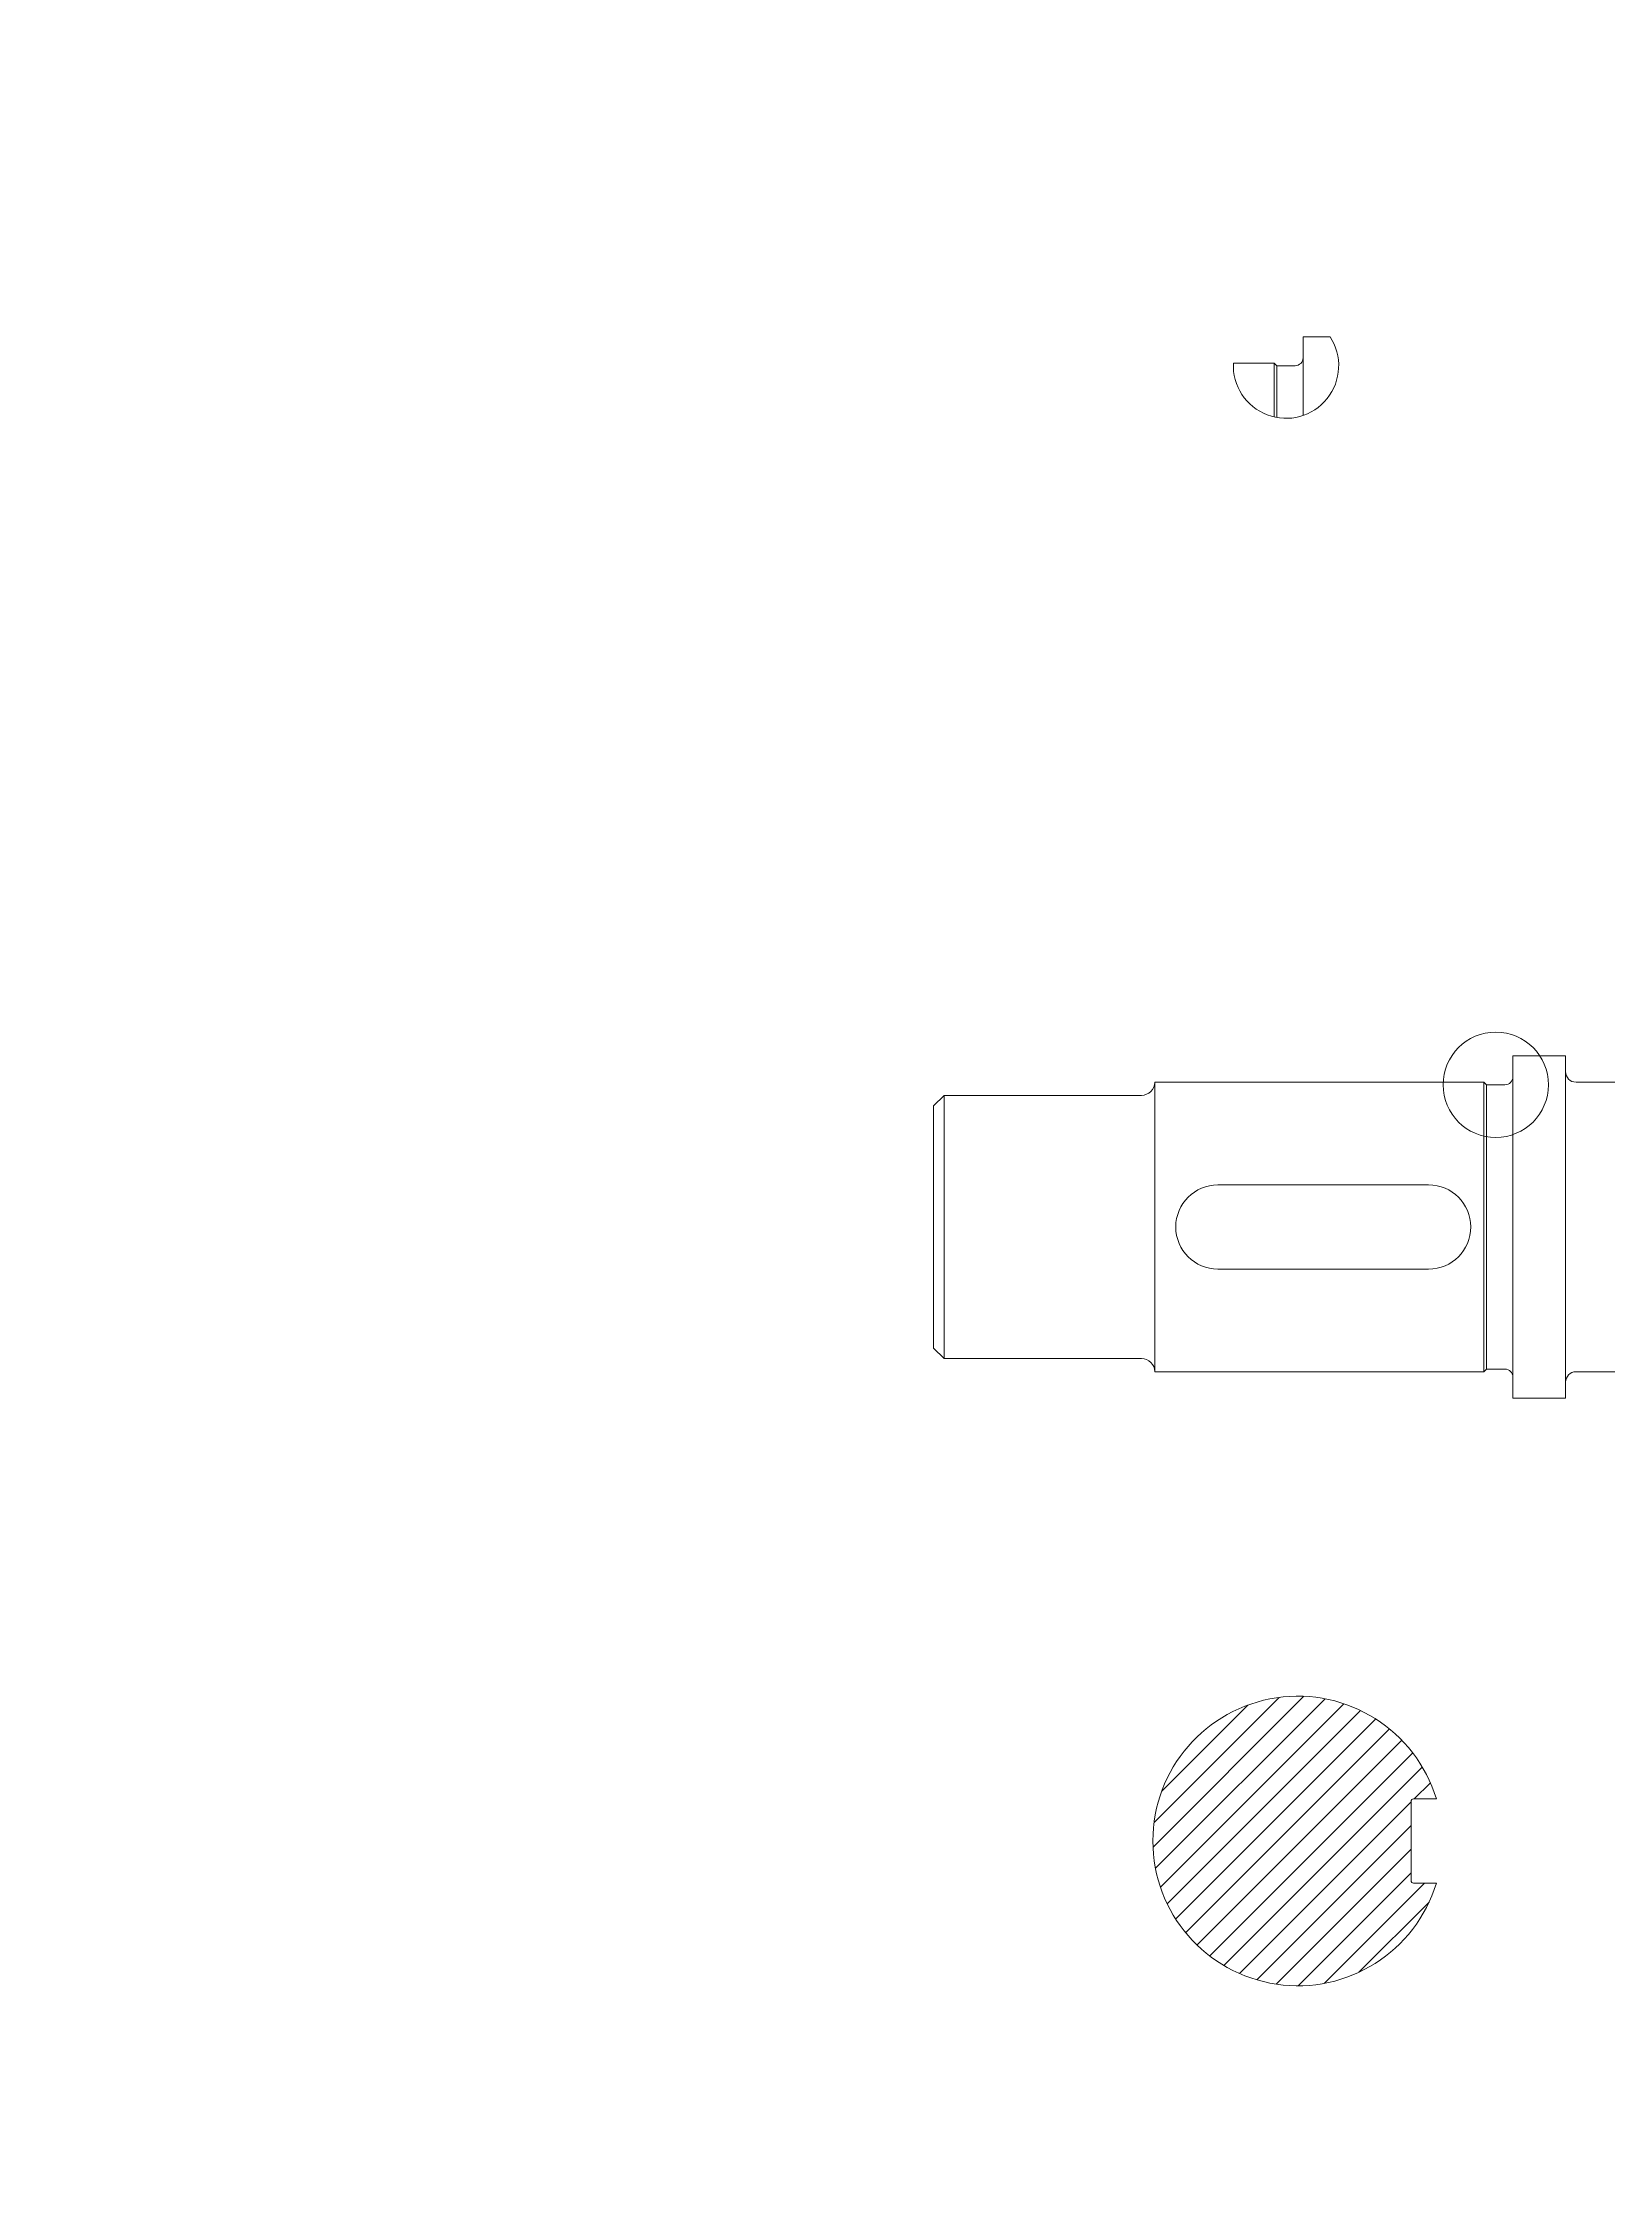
# Model space of a CAD drawing. Header units: millimetres. Extents: x 0 to 589, y 0 to 407.
# Drawn here: x 0 to 297, y 0 to 406.9 of the extents above; entities that cross this region are included whole.
import ezdxf
from ezdxf import colors
from ezdxf.entities.mleader import LeaderData, LeaderLine
from ezdxf.math import Vec2, Vec3

# ---------------------------------------------------------------- set-up
doc = ezdxf.new("R2010")
doc.units = ezdxf.units.MM
for name, color, linetype, lineweight in [('contorno', 5, 'Continuous', 20), ('cotas', 7, 'Continuous', 5), ('hachura', 252, 'Continuous', 13)]:
    doc.layers.add(name, color=color, linetype=linetype, lineweight=lineweight)
doc.styles.get("Standard").update_dxf_attribs({"font": 'arial.ttf'})

msp = doc.modelspace()

# ---------------------------------------------------------------- hatches: boundary and pattern name
at = {"layer": 'hachura'}
h = msp.add_hatch(dxfattribs=at)
h.set_pattern_fill('ANSI31', color=256)
h.set_pattern_definition([(45, (-3374.5707, -746.2346), (-2.245064, 2.245064), [])])
h.paths.add_polyline_path([(238.24, 92.86, 0.414214), (210.74, 65.36), (238.24, 65.36)])
h.paths.add_polyline_path([(238.24, 92.86), (238.24, 65.36), (259.74, 65.36), (259.74, 72.86, -0.414214), (260.24, 73.36), (264.55, 73.36, 0.330174)])
h.paths.add_polyline_path([(264.55, 57.36), (260.24, 57.36, -0.414214), (259.74, 57.86), (259.74, 65.36), (238.24, 65.36), (238.24, 37.86, 0.330174)])
h.paths.add_polyline_path([(238.24, 65.36), (210.74, 65.36, 0.414214), (238.24, 37.86)])

# ---------------------------------------------------------------- linework, layer by layer
at = {"layer": 'contorno'}
for p, q in [((239.26, 336.08), (239.26, 351.04)), ((239.26, 351.04), (244.36, 351.04)), ((226.02, 346.04), (233.76, 346.04)), ((233.76, 346.04), (234.26, 345.54)), ((233.76, 346.04), (233.76, 335.8)), ((234.26, 335.69), (234.26, 345.54)), ((234.26, 345.54), (237.76, 345.54)), ((279.08, 181.97), (279.08, 214.47)), ((279.08, 214.47), (289.08, 214.47)), ((289.08, 181.97), (289.08, 214.47)), ((211.08, 209.47), (211.08, 209.47)), ((211.08, 209.47), (273.58, 209.47)), ((211.08, 209.47), (211.08, 181.97)), ((273.58, 209.47), (274.08, 208.97)), ((273.58, 209.47), (273.58, 181.97)), ((274.08, 181.97), (274.08, 208.97)), ((274.08, 208.97), (277.58, 208.97)), ((291.08, 209.47), (414.08, 209.47)), ((171.08, 206.97), (169.08, 204.97)), ((169.08, 181.97), (169.08, 204.97)), ((171.08, 206.97), (208.58, 206.97)), ((171.08, 206.97), (171.08, 181.97)), ((223.08, 189.97), (263.08, 189.97)), ((169.08, 181.97), (169.08, 158.97)), ((171.08, 156.97), (171.08, 181.97)), ((211.08, 154.47), (211.08, 181.97)), ((273.58, 154.47), (273.58, 181.97)), ((274.08, 181.97), (274.08, 154.97)), ((279.08, 181.97), (279.08, 149.47)), ((289.08, 181.97), (289.08, 149.47)), ((223.08, 173.97), (263.08, 173.97)), ((171.08, 156.97), (169.08, 158.97)), ((171.08, 156.97), (208.58, 156.97)), ((273.58, 154.47), (274.08, 154.97)), ((274.08, 154.97), (277.58, 154.97)), ((211.08, 154.47), (211.08, 154.47)), ((211.08, 154.47), (273.58, 154.47)), ((291.08, 154.47), (414.08, 154.47)), ((279.08, 149.47), (289.08, 149.47)), ((260.24, 73.36), (264.55, 73.36)), ((259.74, 57.86), (259.74, 72.86)), ((260.24, 57.36), (264.55, 57.36))]:
    msp.add_line(p, q, dxfattribs=at)
for centre, radius, start, end in [((237.76, 347.04), 1.5, 270, 0), ((208.58, 209.47), 2.5, 270, 0), ((277.58, 210.47), 1.5, 270, 0), ((291.08, 211.47), 2, 180, 270), ((223.08, 181.97), 8, 90, 270), ((263.08, 181.97), 8, 270, 90), ((208.58, 154.47), 2.5, 0, 90), ((277.58, 153.47), 1.5, 0, 90), ((291.08, 152.47), 2, 90, 180), ((238.24, 65.36), 27.5, 16.9124, 343.0876), ((260.24, 72.86), 0.5, 90, 180), ((260.24, 57.86), 0.5, 180, 270)]:
    msp.add_arc(centre, radius, start, end, dxfattribs=at)
at = {"layer": 'cotas'}
msp.add_circle((275.83, 208.97), 10, dxfattribs=at)
msp.add_arc((236.01, 345.54), 10, 177.134, 33.367, dxfattribs=at)

# ---------------------------------------------------------------- leaders
ml = msp.add_multileader_mtext('Standard', dxfattribs=at)
ml.set_content('', color=256)
ml.set_leader_properties()
ml.build(insert=Vec2(0, 0))
ml.multileader.update_dxf_attribs({"has_dogleg": 0, "dogleg_length": 0, "arrow_head_size": 1.25, "scale": 0.5})
ctx = ml.context
ctx.base_point, ctx.scale, ctx.char_height, ctx.arrow_head_size, ctx.landing_gap_size, ctx.plane_origin = Vec3(95.19, 406.23), 0.5, 1.25, 1.25, 1, Vec3(96.19, 404.08)
notes = []
notes.append((ctx, [(0, (0, 0, 0), (0, 0), (1, 0), 1, [])]))
ctx.mtext.insert, ctx.mtext.width, ctx.mtext.defined_height, ctx.mtext.flow_direction = Vec3(96.19, 406.85), 5.9775, 2.77, 5
for ctx, leaders in notes:
    for number, flags, end, landing, length, lines in leaders:
        leader = LeaderData()
        leader.index, (leader.has_last_leader_line, leader.has_dogleg_vector, leader.attachment_direction) = number, flags
        leader.last_leader_point, leader.dogleg_vector, leader.dogleg_length = Vec3(end), Vec3(landing), length
        for number, points, colour, breaks in lines:
            line = LeaderLine()
            line.index, line.vertices, line.color, line.breaks = number, Vec3.list(points), colors.encode_raw_color(colour), breaks
            leader.lines.append(line)
        ctx.leaders.append(leader)

doc.saveas('drawing.dxf')
